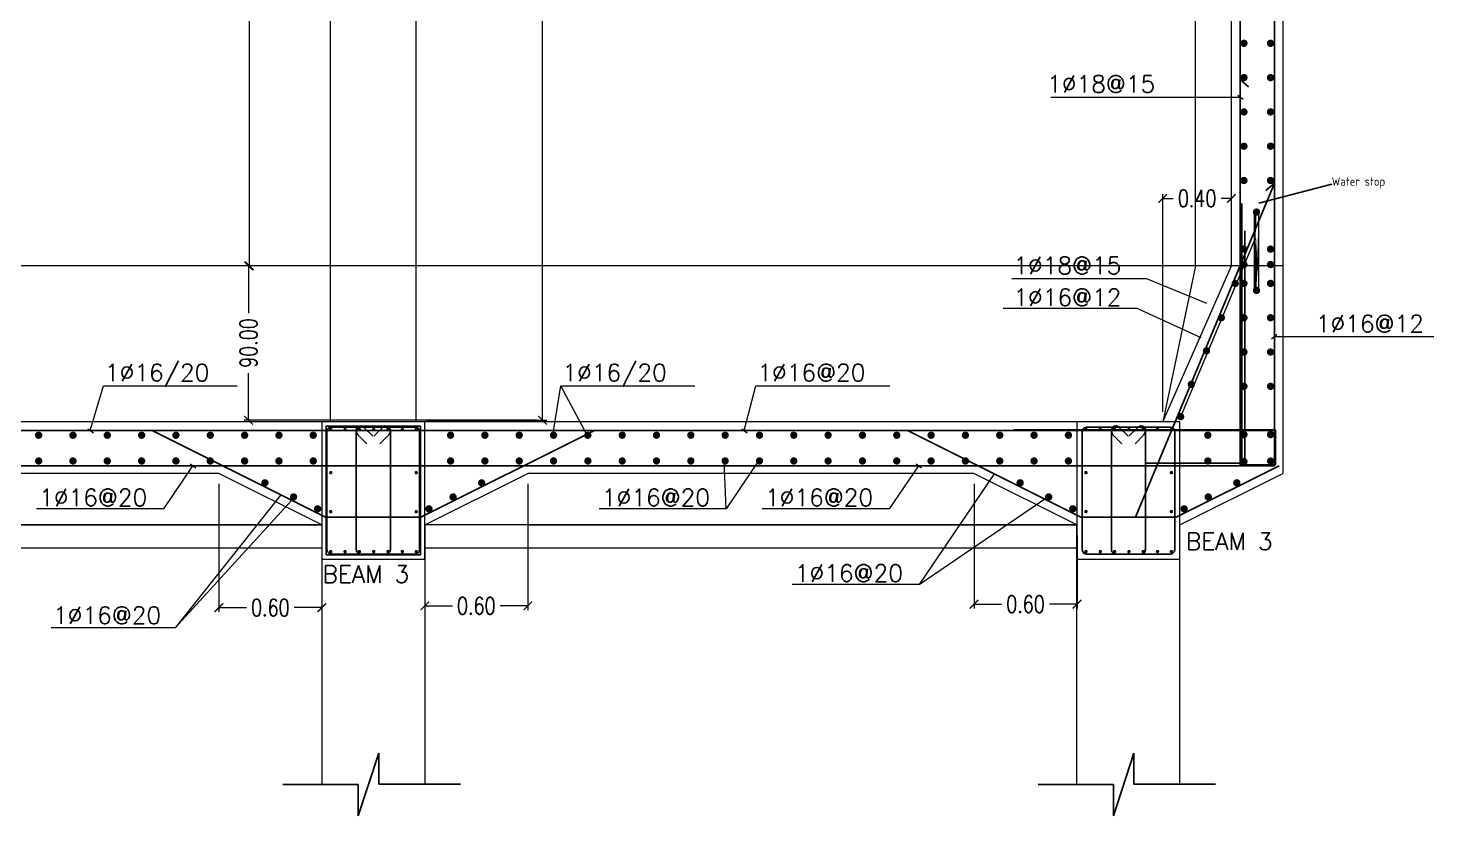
# Model space of a CAD drawing. Extents: x 166525 to 167198, y 178739 to 179747.
# Drawn here: x 166624.77 to 166641.15, y 179194.8 to 179203.98 of the extents above; entities that cross this region are included whole.
import ezdxf

# ---------------------------------------------------------------- set-up
doc = ezdxf.new("R2010")
doc.units = 0
doc.header["$MEASUREMENT"] = 0
doc.linetypes.add('AUSGEZOGEN', pattern=[0])
doc.linetypes.add('CENTER', pattern=[2, 1.25, -0.25, 0.25, -0.25])
doc.layers.get('0').update_dxf_attribs({"linetype": 'CONTINUOUS'})
doc.layers.get('DEFPOINTS').update_dxf_attribs({"linetype": 'CONTINUOUS'})
for name, color, linetype, lineweight in [('BEAM', 6, 'CONTINUOUS', 13), ('hah', 41, 'CONTINUOUS', 9), ('LINE', 8, 'CONTINUOUS', 9)]:
    doc.layers.add(name, color=color, linetype=linetype, lineweight=lineweight)
for name, color, linetype in [('BEAM-DIM', 4, 'CONTINUOUS'), ('BEAM-REIN', 2, 'CONTINUOUS'), ('EBENE0', 7, 'AUSGEZOGEN'), ('FRAM-REIN', 2, 'CONTINUOUS'), ('LAYER40', 7, 'AUSGEZOGEN'), ('REBARS', 2, 'CONTINUOUS'), ('TEXTE', 7, 'AUSGEZOGEN')]:
    doc.layers.add(name, color=color, linetype=linetype)
doc.styles.add('DIM', font='simplex.shx', dxfattribs={"width": 0.75})
doc.styles.add('ISO8', font='iso8')
doc.styles.add('ROMANS', font='romans.shx')
doc.dimstyles.new('MUTASIM', dxfattribs={"dimscale": 0.9995, "dimtxt": 0.2, "dimasz": 0.1, "dimexe": 0.05, "dimexo": 0.12, "dimgap": 0.05, "dimtad": 0, "dimzin": 0, "dimdsep": 46, "dimtxsty": 'DIM', "dimblk": 'ARCHTICK', "dimcen": 0.09, "dimclrd": 35, "dimclre": 33, "dimclrt": 256, "dimazin": 0, "dimtfac": 1, "dimtofl": 0, "dimtmove": 1, "dimatfit": 3, "dimfxl": 0.18, "dimtolj": 1, "dimtzin": 0, "dimlwd": 13, "dimlwe": 9, "dimarcsym": 0})

# ---------------------------------------------------------------- blocks, each defined once
blk = doc.blocks.new('_ARCHTICK')
at = {"color": 0, "linetype": 'ByBlock', "const_width": 0.15}
blk.add_lwpolyline([(-0.5, -0.5), (0.5, 0.5)], dxfattribs=at)
blk = doc.blocks.new('*D1008')
at = {"layer": 'BEAM', "color": 33, "lineweight": 9, "transparency": 16777216}
for p, q in [((166637.99, 179199.51), (166637.99, 179202.047)), ((166638.79, 179201.33), (166638.79, 179202.047))]:
    blk.add_line(p, q, dxfattribs=at)
at = {"layer": 'BEAM', "color": 35, "lineweight": 13, "transparency": 16777216}
for p, q in [((166637.99, 179201.997), (166638.111, 179201.997)), ((166638.79, 179201.997), (166638.668, 179201.997))]:
    blk.add_line(p, q, dxfattribs=at)
at = {"layer": 'DEFPOINTS', "color": 0, "transparency": 16777216}
for p in [(166638.79, 179201.997), (166638.79, 179201.21), (166637.99, 179199.39)]:
    blk.add_point(p, dxfattribs=at)
at = {"layer": 'BEAM', "color": 35, "lineweight": 13, "transparency": 16777216, "xscale": 0.09995000000000001, "yscale": 0.09995000000000001, "zscale": 0.09995000000000001, "rotation": 180}
blk.add_blockref('_ARCHTICK', (166637.99, 179201.997), dxfattribs=at)
at = {"layer": 'BEAM', "color": 35, "lineweight": 13, "transparency": 16777216, "xscale": 0.09995000000000001, "yscale": 0.09995000000000001, "zscale": 0.09995000000000001}
blk.add_blockref('_ARCHTICK', (166638.79, 179201.997), dxfattribs=at)
at = {"layer": 'BEAM', "transparency": 16777216, "insert": (166638.39, 179201.997), "char_height": 0.1999, "attachment_point": 5, "style": 'DIM'}
blk.add_mtext('\\A1;0.40', dxfattribs=at)
blk = doc.blocks.new('new block')
at = {"layer": 'FRAM-REIN', "const_width": 8.4}
blk.add_lwpolyline([(-3.4, 2.5, -1), (3.4, -2.5, -1)], format="xyb", close=True, dxfattribs=at)
blk = doc.blocks.new('*D1026')
at = {"layer": 'BEAM', "color": 33, "lineweight": 9, "transparency": 16777216}
for p, q in [((166626.99, 179198.67), (166626.99, 179197.175)), ((166628.19, 179198.07), (166628.19, 179197.175))]:
    blk.add_line(p, q, dxfattribs=at)
at = {"layer": 'BEAM', "color": 35, "lineweight": 13, "transparency": 16777216}
for p, q in [((166626.99, 179197.225), (166627.311, 179197.225)), ((166628.19, 179197.225), (166627.868, 179197.225))]:
    blk.add_line(p, q, dxfattribs=at)
at = {"layer": 'DEFPOINTS', "color": 0, "transparency": 16777216}
for p in [(166626.99, 179198.79), (166628.19, 179198.19), (166628.19, 179197.225)]:
    blk.add_point(p, dxfattribs=at)
at = {"layer": 'BEAM', "color": 35, "lineweight": 13, "transparency": 16777216, "xscale": 0.09995000000000001, "yscale": 0.09995000000000001, "zscale": 0.09995000000000001, "rotation": 180}
blk.add_blockref('_ARCHTICK', (166626.99, 179197.225), dxfattribs=at)
at = {"layer": 'BEAM', "color": 35, "lineweight": 13, "transparency": 16777216, "xscale": 0.09995000000000001, "yscale": 0.09995000000000001, "zscale": 0.09995000000000001}
blk.add_blockref('_ARCHTICK', (166628.19, 179197.225), dxfattribs=at)
at = {"layer": 'BEAM', "transparency": 16777216, "insert": (166627.59, 179197.225), "char_height": 0.1999, "attachment_point": 5, "style": 'DIM'}
blk.add_mtext('\\A1;0.60', dxfattribs=at)
blk = doc.blocks.new('*D1027')
at = {"layer": 'BEAM', "color": 33, "lineweight": 9, "transparency": 16777216}
for p, q in [((166630.59, 179198.67), (166630.59, 179197.197)), ((166629.39, 179197.802), (166629.39, 179197.197))]:
    blk.add_line(p, q, dxfattribs=at)
at = {"layer": 'BEAM', "color": 35, "lineweight": 13, "transparency": 16777216}
for p, q in [((166629.39, 179197.246), (166629.711, 179197.246)), ((166630.59, 179197.246), (166630.268, 179197.246))]:
    blk.add_line(p, q, dxfattribs=at)
at = {"layer": 'DEFPOINTS', "color": 0, "transparency": 16777216}
for p in [(166630.59, 179198.79), (166629.39, 179197.922), (166630.59, 179197.246)]:
    blk.add_point(p, dxfattribs=at)
at = {"layer": 'BEAM', "color": 35, "lineweight": 13, "transparency": 16777216, "xscale": 0.09995000000000001, "yscale": 0.09995000000000001, "zscale": 0.09995000000000001, "rotation": 180}
blk.add_blockref('_ARCHTICK', (166629.39, 179197.246), dxfattribs=at)
at = {"layer": 'BEAM', "color": 35, "lineweight": 13, "transparency": 16777216, "xscale": 0.09995000000000001, "yscale": 0.09995000000000001, "zscale": 0.09995000000000001}
blk.add_blockref('_ARCHTICK', (166630.59, 179197.246), dxfattribs=at)
at = {"layer": 'BEAM', "transparency": 16777216, "insert": (166629.99, 179197.246), "char_height": 0.1999, "attachment_point": 5, "style": 'DIM'}
blk.add_mtext('\\A1;0.60', dxfattribs=at)
blk = doc.blocks.new('*D1028')
at = {"layer": 'BEAM', "color": 33, "lineweight": 9, "transparency": 16777216}
for p, q in [((166635.79, 179198.67), (166635.79, 179197.215)), ((166636.99, 179198.07), (166636.99, 179197.215))]:
    blk.add_line(p, q, dxfattribs=at)
at = {"layer": 'BEAM', "color": 35, "lineweight": 13, "transparency": 16777216}
for p, q in [((166635.79, 179197.265), (166636.111, 179197.265)), ((166636.99, 179197.265), (166636.668, 179197.265))]:
    blk.add_line(p, q, dxfattribs=at)
at = {"layer": 'DEFPOINTS', "color": 0, "transparency": 16777216}
for p in [(166635.79, 179198.79), (166636.99, 179198.19), (166636.99, 179197.265)]:
    blk.add_point(p, dxfattribs=at)
at = {"layer": 'BEAM', "color": 35, "lineweight": 13, "transparency": 16777216, "xscale": 0.09995000000000001, "yscale": 0.09995000000000001, "zscale": 0.09995000000000001, "rotation": 180}
blk.add_blockref('_ARCHTICK', (166635.79, 179197.265), dxfattribs=at)
at = {"layer": 'BEAM', "color": 35, "lineweight": 13, "transparency": 16777216, "xscale": 0.09995000000000001, "yscale": 0.09995000000000001, "zscale": 0.09995000000000001}
blk.add_blockref('_ARCHTICK', (166636.99, 179197.265), dxfattribs=at)
at = {"layer": 'BEAM', "transparency": 16777216, "insert": (166636.39, 179197.265), "char_height": 0.1999, "attachment_point": 5, "style": 'DIM'}
blk.add_mtext('\\A1;0.60', dxfattribs=at)
blk = doc.blocks.new('*D1004')
at = {"layer": 'BEAM', "color": 33, "lineweight": 9, "transparency": 16777216}
for p, q in [((166628.17, 179210.91), (166627.297, 179210.91)), ((166628.17, 179201.21), (166627.297, 179201.21))]:
    blk.add_line(p, q, dxfattribs=at)
at = {"layer": 'BEAM', "color": 35, "lineweight": 13, "transparency": 16777216}
for p, q in [((166627.347, 179210.91), (166627.347, 179206.481)), ((166627.347, 179201.21), (166627.347, 179205.639))]:
    blk.add_line(p, q, dxfattribs=at)
at = {"layer": 'DEFPOINTS', "color": 0, "transparency": 16777216}
for p in [(166628.29, 179210.91), (166627.347, 179201.21), (166628.29, 179201.21)]:
    blk.add_point(p, dxfattribs=at)
at = {"layer": 'BEAM', "color": 35, "lineweight": 13, "transparency": 16777216, "xscale": 0.09995000000000001, "yscale": 0.09995000000000001, "zscale": 0.09995000000000001}
for p, rotation in [((166627.347, 179210.91), 90), ((166627.347, 179201.21), 270)]:
    blk.add_blockref('_ARCHTICK', p, dxfattribs=dict(at, rotation=rotation))
at = {"layer": 'BEAM', "transparency": 16777216, "insert": (166627.347, 179206.06), "char_height": 0.1999, "attachment_point": 5, "rotation": 90, "style": 'DIM'}
blk.add_mtext('\\A1;485.00', dxfattribs=at)
blk = doc.blocks.new('*D1005')
at = {"layer": 'BEAM', "color": 33, "lineweight": 9, "transparency": 16777216}
for p, q in [((166629.41, 179210.91), (166630.812, 179210.91)), ((166629.41, 179199.41), (166630.812, 179199.41))]:
    blk.add_line(p, q, dxfattribs=at)
at = {"layer": 'BEAM', "color": 35, "lineweight": 13, "transparency": 16777216}
for p, q in [((166630.762, 179210.91), (166630.762, 179205.581)), ((166630.762, 179199.41), (166630.762, 179204.739))]:
    blk.add_line(p, q, dxfattribs=at)
at = {"layer": 'DEFPOINTS', "color": 0, "transparency": 16777216}
for p in [(166629.29, 179210.91), (166629.29, 179199.41), (166630.762, 179199.41)]:
    blk.add_point(p, dxfattribs=at)
at = {"layer": 'BEAM', "color": 35, "lineweight": 13, "transparency": 16777216, "xscale": 0.09995000000000001, "yscale": 0.09995000000000001, "zscale": 0.09995000000000001}
for p, rotation in [((166630.762, 179210.91), 90), ((166630.762, 179199.41), 270)]:
    blk.add_blockref('_ARCHTICK', p, dxfattribs=dict(at, rotation=rotation))
at = {"layer": 'BEAM', "transparency": 16777216, "insert": (166630.762, 179205.16), "char_height": 0.1999, "attachment_point": 5, "rotation": 90, "style": 'DIM'}
blk.add_mtext('\\A1;575.00', dxfattribs=at)
blk = doc.blocks.new('*D1006')
at = {"layer": 'BEAM', "color": 33, "lineweight": 9, "transparency": 16777216}
for p, q in [((166628.05, 179201.21), (166627.286, 179201.21)), ((166630.692, 179199.41), (166627.286, 179199.41))]:
    blk.add_line(p, q, dxfattribs=at)
at = {"layer": 'BEAM', "color": 35, "lineweight": 13, "transparency": 16777216}
for p, q in [((166627.336, 179201.21), (166627.336, 179200.66)), ((166627.336, 179199.41), (166627.336, 179199.96))]:
    blk.add_line(p, q, dxfattribs=at)
at = {"layer": 'DEFPOINTS', "color": 0, "transparency": 16777216}
for p in [(166628.17, 179201.21), (166627.336, 179199.41), (166630.812, 179199.41)]:
    blk.add_point(p, dxfattribs=at)
at = {"layer": 'BEAM', "color": 35, "lineweight": 13, "transparency": 16777216, "xscale": 0.09995000000000001, "yscale": 0.09995000000000001, "zscale": 0.09995000000000001}
for p, rotation in [((166627.336, 179201.21), 90), ((166627.336, 179199.41), 270)]:
    blk.add_blockref('_ARCHTICK', p, dxfattribs=dict(at, rotation=rotation))
at = {"layer": 'BEAM', "transparency": 16777216, "insert": (166627.336, 179200.31), "char_height": 0.1999, "attachment_point": 5, "rotation": 90, "style": 'DIM'}
blk.add_mtext('\\A1;90.00', dxfattribs=at)

msp = doc.modelspace()

# ---------------------------------------------------------------- hatches: boundary and pattern name
h = msp.add_hatch(color=2)
edge = h.paths.add_edge_path()
edge.add_arc((166639.08191, 179201.83772), 0.04314, 0, 360)
h = msp.add_hatch(color=2)
edge = h.paths.add_edge_path()
edge.add_arc((166639.08191, 179200.92379), 0.04314, 0, 360)
at = {"layer": 'hah', "linetype": 'CENTER', "ltscale": 2}
h = msp.add_hatch(dxfattribs=at)
h.set_pattern_fill('PLASTI', color=2, scale=0.05, style=0)
h.set_pattern_definition([(7e-15, (166159.434884, 179497.260773), (0, 0.0125), []), (7e-15, (166159.434884, 179497.262336), (0, 0.0125), []), (7e-15, (166159.434884, 179497.263898), (0, 0.0125), []), (7e-15, (166159.434884, 179497.268586), (0, 0.0125), [])])
edge = h.paths.add_edge_path()
edge.add_line((166639.08129, 179201.86768), (166639.08129, 179201.80504))
edge.add_line((166639.11244, 179201.83989), (166639.04994, 179201.83989))
edge.add_line((166639.05812, 179200.93343), (166639.05812, 179201.83001))
edge.add_line((166639.10812, 179200.93343), (166639.10812, 179201.83001))
edge.add_line((166639.08129, 179200.95375), (166639.08129, 179200.89111))
edge.add_line((166639.11244, 179200.92596), (166639.04994, 179200.92596))

# ---------------------------------------------------------------- linework, layer by layer
at = {"layer": 'BEAM'}
for p, q in [((166639.38961, 179211.31027), (166639.38961, 179198.79027)), ((166628.28961, 179199.39027), (166628.28961, 179210.91027)), ((166629.28961, 179199.39027), (166629.28961, 179210.91027)), ((166638.36961, 179201.21023), (166638.36961, 179210.91027)), ((166638.78961, 179201.21023), (166638.78961, 179210.91027)), ((166637.98961, 179199.39027), (166638.78961, 179201.21023)), ((166628.28961, 179199.39027), (166619.38961, 179199.39027)), ((166638.18961, 179199.39027), (166629.28961, 179199.39027)), ((166626.98961, 179198.79027), (166621.78961, 179198.79027)), ((166628.18961, 179198.19027), (166626.98961, 179198.79027)), ((166629.38961, 179198.19027), (166630.58961, 179198.79027)), ((166635.78961, 179198.79027), (166630.58961, 179198.79027)), ((166636.98961, 179198.19027), (166635.78961, 179198.79027)), ((166638.18961, 179198.19027), (166639.38961, 179198.79027)), ((166628.18961, 179198.19027), (166620.58961, 179198.19027)), ((166628.18961, 179198.19027), (166628.18961, 179195.16207)), ((166629.38961, 179198.19027), (166629.38961, 179195.1645)), ((166636.98961, 179198.19027), (166629.38961, 179198.19027)), ((166636.98961, 179195.16207), (166636.98961, 179198.19027)), ((166638.18961, 179195.1645), (166638.18961, 179198.19027))]:
    msp.add_line(p, q, dxfattribs=at)
at = {"layer": 'BEAM', "color": 2, "linetype": 'Continuous'}
for p, q in [((166639.38961, 179201.21023), (166618.18961, 179201.21023)), ((166638.36961, 179201.21023), (166637.98961, 179199.39027)), ((166638.78961, 179201.21023), (166638.36961, 179201.21023))]:
    msp.add_line(p, q, dxfattribs=at)
at = {"layer": 'BEAM'}
for points in [[(166628.18961, 179197.79027), (166629.38961, 179197.79027), (166629.38961, 179199.39027), (166628.18961, 179199.39027)], [(166628.18961, 179197.79027), (166629.38961, 179197.79027), (166629.38961, 179199.39027), (166628.18961, 179199.39027)], [(166636.98961, 179197.79027), (166638.18961, 179197.79027), (166638.18961, 179199.39027), (166636.98961, 179199.39027)]]:
    msp.add_lwpolyline(points, close=True, dxfattribs=at)
for points in [[(166621.78961, 179198.19027), (166628.18961, 179198.19027)], [(166630.58961, 179198.19027), (166636.98961, 179198.19027)], [(166620.58961, 179197.9219), (166628.18961, 179197.9219)], [(166629.38961, 179197.9219), (166636.98961, 179197.9219)]]:
    msp.add_lwpolyline(points, dxfattribs=at)
at = {"layer": 'BEAM-REIN', "const_width": 0.019}
for points in [[(166628.28367, 179199.30188, 1), (166628.30467, 179199.30188, 1)], [(166628.45047, 179199.30188, 1), (166628.47147, 179199.30188, 1)], [(166628.61727, 179199.30188, 1), (166628.63827, 179199.30188, 1)], [(166628.78407, 179199.30188, 1), (166628.80507, 179199.30188, 1)], [(166628.95087, 179199.30188, 1), (166628.97187, 179199.30188, 1)], [(166629.11767, 179199.30188, 1), (166629.13867, 179199.30188, 1)], [(166629.27921, 179199.30188, 1), (166629.30021, 179199.30188, 1)], [(166637.08367, 179199.30188, 1), (166637.10467, 179199.30188, 1)], [(166637.25047, 179199.30188, 1), (166637.27147, 179199.30188, 1)], [(166637.41727, 179199.30188, 1), (166637.43827, 179199.30188, 1)], [(166637.58407, 179199.30188, 1), (166637.60507, 179199.30188, 1)], [(166637.75087, 179199.30188, 1), (166637.77187, 179199.30188, 1)], [(166637.91767, 179199.30188, 1), (166637.93867, 179199.30188, 1)], [(166638.07921, 179199.30188, 1), (166638.10021, 179199.30188, 1)], [(166628.28367, 179198.79883, 1), (166628.30467, 179198.79883, 1)], [(166629.27921, 179198.79883, 1), (166629.30021, 179198.79883, 1)], [(166637.08367, 179198.79883, 1), (166637.10467, 179198.79883, 1)], [(166638.07921, 179198.79883, 1), (166638.10021, 179198.79883, 1)], [(166628.28367, 179198.34462, 1), (166628.30467, 179198.34462, 1)], [(166629.27921, 179198.34462, 1), (166629.30021, 179198.34462, 1)], [(166637.08367, 179198.34462, 1), (166637.10467, 179198.34462, 1)], [(166638.07921, 179198.34462, 1), (166638.10021, 179198.34462, 1)], [(166628.28367, 179197.87868, 1), (166628.30467, 179197.87868, 1)], [(166628.45047, 179197.87868, 1), (166628.47147, 179197.87868, 1)], [(166628.61727, 179197.87868, 1), (166628.63827, 179197.87868, 1)], [(166628.78407, 179197.87868, 1), (166628.80507, 179197.87868, 1)], [(166628.95087, 179197.87868, 1), (166628.97187, 179197.87868, 1)], [(166629.11767, 179197.87868, 1), (166629.13867, 179197.87868, 1)], [(166629.27921, 179197.87868, 1), (166629.30021, 179197.87868, 1)], [(166637.08367, 179197.87868, 1), (166637.10467, 179197.87868, 1)], [(166637.25047, 179197.87868, 1), (166637.27147, 179197.87868, 1)], [(166637.41727, 179197.87868, 1), (166637.43827, 179197.87868, 1)], [(166637.58407, 179197.87868, 1), (166637.60507, 179197.87868, 1)], [(166637.75087, 179197.87868, 1), (166637.77187, 179197.87868, 1)], [(166637.91767, 179197.87868, 1), (166637.93867, 179197.87868, 1)], [(166638.07921, 179197.87868, 1), (166638.10021, 179197.87868, 1)]]:
    msp.add_lwpolyline(points, format="xyb", close=True, dxfattribs=at)
at = {"layer": 'EBENE0', "color": 2, "linetype": 'AUSGEZOGEN'}
msp.add_line((166634.59477, 179198.19027), (166635.39477, 179198.19027), dxfattribs=at)
at = {"layer": 'EBENE0', "color": 8, "linetype": 'AUSGEZOGEN'}
for p, q in [((166628.61488, 179194.79631), (166628.85284, 179195.52782)), ((166628.85284, 179195.52782), (166628.85284, 179195.1645)), ((166637.41488, 179194.79631), (166637.65284, 179195.52782)), ((166637.65284, 179195.52782), (166637.65284, 179195.1645)), ((166627.73624, 179195.16207), (166628.61488, 179195.16207)), ((166628.61488, 179195.16207), (166628.61488, 179194.79631)), ((166628.85284, 179195.1645), (166629.8047, 179195.1645)), ((166636.53624, 179195.16207), (166637.41488, 179195.16207)), ((166637.41488, 179195.16207), (166637.41488, 179194.79631)), ((166637.65284, 179195.1645), (166638.6047, 179195.1645))]:
    msp.add_line(p, q, dxfattribs=at)
at = {"layer": 'FRAM-REIN', "lineweight": 25}
for p, q in [((166638.88961, 179198.87971), (166638.88961, 179211.21027)), ((166639.28961, 179211.21027), (166639.28961, 179198.87971)), ((166638.98852, 179203.2989), (166638.88961, 179203.38438)), ((166637.67211, 179198.27971), (166639.28961, 179202.17395)), ((166639.28961, 179202.17528), (166639.19071, 179202.0898)), ((166638.91255, 179201.93654), (166638.91255, 179198.89053)), ((166638.94515, 179201.61834), (166638.94515, 179198.90855)), ((166639.28961, 179199.29027), (166618.28961, 179199.29027)), ((166629.34489, 179198.27971), (166631.36601, 179199.29027)), ((166639.30264, 179199.29814), (166636.25524, 179199.29814)), ((166639.30264, 179198.89053), (166639.30264, 179199.29814)), ((166618.28961, 179198.87971), (166639.28961, 179198.87971)), ((166638.94515, 179198.90855), (166637.79466, 179198.90855)), ((166638.14489, 179198.27971), (166639.34489, 179198.87971)), ((166638.91255, 179198.89053), (166639.30264, 179198.89053)), ((166628.23434, 179198.27971), (166629.34489, 179198.27971)), ((166628.23434, 179198.27971), (166629.34489, 179198.27971)), ((166637.03434, 179198.27971), (166638.14489, 179198.27971))]:
    msp.add_line(p, q, dxfattribs=at)
at = {"layer": 'FRAM-REIN'}
for p, q in [((166628.23434, 179198.27971), (166626.21322, 179199.29027)), ((166637.03434, 179198.27971), (166635.01322, 179199.29027))]:
    msp.add_line(p, q, dxfattribs=at)
at = {"layer": 'FRAM-REIN', "lineweight": 25}
msp.add_lwpolyline([(166628.23961, 179197.84027), (166629.33961, 179197.84027), (166629.33961, 179199.34027), (166628.23961, 179199.34027)], close=True, dxfattribs=at)
at = {"layer": 'hah', "color": 2, "linetype": 'CENTER', "ltscale": 2}
for p, q in [((166639.05812, 179200.93343), (166639.05812, 179201.83001)), ((166639.10812, 179200.93343), (166639.10812, 179201.83001))]:
    msp.add_line(p, q, dxfattribs=at)
at = {"layer": 'LAYER40', "color": 1, "linetype": 'AUSGEZOGEN'}
msp.add_line((166639.10871, 179201.94027), (166639.96089, 179202.16489), dxfattribs=at)
at = {"layer": 'LINE', "linetype": 'Continuous'}
for p, q in [((166636.68449, 179203.17817), (166638.88961, 179203.17817)), ((166638.86243, 179203.19925), (166638.92636, 179203.15239)), ((166639.06568, 179201.52853), (166638.19011, 179199.43147)), ((166636.23106, 179201.06195), (166637.79066, 179201.06195)), ((166638.5028, 179200.7718), (166637.79066, 179201.06195)), ((166636.12819, 179200.71813), (166637.68779, 179200.71813)), ((166637.68779, 179200.71813), (166638.43127, 179200.37689)), ((166639.31695, 179200.40861), (166639.25509, 179200.35382)), ((166641.14867, 179200.38273), (166639.28961, 179200.38273)), ((166625.4917, 179199.29027), (166625.6456, 179199.81261)), ((166625.6456, 179199.81261), (166627.2052, 179199.81261)), ((166630.88124, 179199.23527), (166630.97672, 179199.81261)), ((166630.97672, 179199.81261), (166632.53633, 179199.81261)), ((166631.28124, 179199.23527), (166630.97672, 179199.81261)), ((166633.10972, 179199.29027), (166633.24897, 179199.81261)), ((166633.24897, 179199.81261), (166634.80857, 179199.81261)), ((166625.46451, 179199.31135), (166625.52844, 179199.26449)), ((166633.08254, 179199.31135), (166633.14647, 179199.26449)), ((166626.68349, 179198.87971), (166626.34342, 179198.3781)), ((166626.65631, 179198.90079), (166626.72024, 179198.85394)), ((166632.90174, 179198.3781), (166632.87941, 179198.93517)), ((166633.27941, 179198.93517), (166632.90174, 179198.3781)), ((166635.14224, 179198.87971), (166634.80217, 179198.3781)), ((166635.11506, 179198.90079), (166635.17899, 179198.85394)), ((166636.02378, 179198.78499), (166635.14995, 179197.49608)), ((166627.71156, 179198.5411), (166626.48157, 179196.98765)), ((166627.88077, 179198.52033), (166626.48157, 179196.98765)), ((166635.14995, 179197.49608), (166636.63932, 179198.51084)), ((166626.34342, 179198.3781), (166624.86392, 179198.3781)), ((166632.90174, 179198.3781), (166631.42224, 179198.3781)), ((166634.80217, 179198.3781), (166633.32267, 179198.3781)), ((166635.14995, 179197.49608), (166633.67045, 179197.49608)), ((166626.48157, 179196.98765), (166625.0349, 179196.98765))]:
    msp.add_line(p, q, dxfattribs=at)
at = {"layer": 'REBARS'}
for points in [[(166628.79442, 179199.22251, 0), (166628.90219, 179199.33027, 0), (166628.92819, 179199.34418, 0), (166628.95754, 179199.34129, 0), (166628.98034, 179199.32258, 0), (166628.9889, 179199.29435, 0), (166628.9889, 179197.90107, 0), (166628.9821, 179197.87567, 0), (166628.9635, 179197.85708, 0), (166628.9381, 179197.85027, 0), (166628.30041, 179197.85027, 0), (166628.27501, 179197.85708, 0), (166628.25642, 179197.87567, 0), (166628.24961, 179197.90107, 0), (166628.24961, 179199.27947, 0), (166628.25642, 179199.30487, 0), (166628.27501, 179199.32346, 0), (166628.30041, 179199.33027, 0), (166628.9381, 179199.33027, 0), (166628.97402, 179199.31539, 0), (166628.9889, 179199.27947, 0), (166628.97402, 179199.24355, 0), (166628.86626, 179199.13579, 0)], [(166628.7848, 179199.22251, 0), (166628.67704, 179199.33027, 0), (166628.65104, 179199.34418, 0), (166628.62169, 179199.34129, 0), (166628.59889, 179199.32258, 0), (166628.59033, 179199.29435, 0), (166628.59033, 179197.90107, 0), (166628.59713, 179197.87567, 0), (166628.61573, 179197.85708, 0), (166628.64113, 179197.85027, 0), (166629.27881, 179197.85027, 0), (166629.30421, 179197.85708, 0), (166629.32281, 179197.87567, 0), (166629.32961, 179197.90107, 0), (166629.32961, 179199.27947, 0), (166629.32281, 179199.30487, 0), (166629.30421, 179199.32346, 0), (166629.27881, 179199.33027, 0), (166628.64113, 179199.33027, 0), (166628.6052, 179199.31539, 0), (166628.59033, 179199.27947, 0), (166628.6052, 179199.24355, 0), (166628.71297, 179199.13579, 0)], [(166637.59442, 179199.22251, 0), (166637.70219, 179199.33027, 0), (166637.72819, 179199.34418, 0), (166637.75754, 179199.34129, 0), (166637.78034, 179199.32258, 0), (166637.7889, 179199.29435, 0), (166637.7889, 179197.90107, 0), (166637.7821, 179197.87567, 0), (166637.7635, 179197.85708, 0), (166637.7381, 179197.85027, 0), (166637.10041, 179197.85027, 0), (166637.07501, 179197.85708, 0), (166637.05642, 179197.87567, 0), (166637.04961, 179197.90107, 0), (166637.04961, 179199.27947, 0), (166637.05642, 179199.30487, 0), (166637.07501, 179199.32346, 0), (166637.10041, 179199.33027, 0), (166637.7381, 179199.33027, 0), (166637.77402, 179199.31539, 0), (166637.7889, 179199.27947, 0), (166637.77402, 179199.24355, 0), (166637.66626, 179199.13579, 0)], [(166637.5848, 179199.22251, 0), (166637.47704, 179199.33027, 0), (166637.45104, 179199.34418, 0), (166637.42169, 179199.34129, 0), (166637.39889, 179199.32258, 0), (166637.39033, 179199.29435, 0), (166637.39033, 179197.90107, 0), (166637.39713, 179197.87567, 0), (166637.41573, 179197.85708, 0), (166637.44113, 179197.85027, 0), (166638.07881, 179197.85027, 0), (166638.10421, 179197.85708, 0), (166638.12281, 179197.87567, 0), (166638.12961, 179197.90107, 0), (166638.12961, 179199.27947, 0), (166638.12281, 179199.30487, 0), (166638.10421, 179199.32346, 0), (166638.07881, 179199.33027, 0), (166637.44113, 179199.33027, 0), (166637.4052, 179199.31539, 0), (166637.39033, 179199.27947, 0), (166637.4052, 179199.24355, 0), (166637.51297, 179199.13579, 0)]]:
    msp.add_polyline3d(points, dxfattribs=at)

# ---------------------------------------------------------------- block references
at = {"layer": 'BEAM'}
for p, xscale, yscale, zscale, rotation in [((166638.93517, 179203.80547), -0.005062500007562916, 0.005062499985797331, 0.005062500829808414, 167.0997860701086), ((166639.24521, 179203.80547), -0.005062500007562916, 0.005062499985797331, 0.005062500829808414, 167.0997860701086), ((166638.93517, 179203.40547), -0.005062500007562916, 0.005062499985797331, 0.005062500829808414, 167.0997860701086), ((166639.24521, 179203.40547), -0.005062500007562916, 0.005062499985797331, 0.005062500829808414, 167.0997860701086), ((166638.93517, 179203.00547), -0.005062500007562916, 0.005062499985797331, 0.005062500829808414, 167.0997860701086), ((166639.24521, 179203.00547), -0.005062500007562916, 0.005062499985797331, 0.005062500829808414, 167.0997860701086), ((166638.93517, 179202.60547), -0.005062500007562916, 0.005062499985797331, 0.005062500829808414, 167.0997860701086), ((166639.24521, 179202.60547), -0.005062500007562916, 0.005062499985797331, 0.005062500829808414, 167.0997860701086), ((166638.93517, 179202.20547), -0.005062500007562916, 0.005062499985797331, 0.005062500829808414, 167.0997860701086), ((166639.24521, 179202.20547), -0.005062500007562916, 0.005062499985797331, 0.005062500829808414, 167.0997860701086), ((166638.93517, 179201.40547), -0.005062500007562916, 0.005062499985797331, 0.005062500829808414, 167.0997860701086), ((166639.24521, 179201.40547), -0.005062500007562916, 0.005062499985797331, 0.005062500829808414, 167.0997860701086), ((166638.93517, 179201.22543), -0.005062500007562916, 0.005062499985797331, 0.005062500829808414, 167.0997860701086), ((166639.24521, 179201.22543), -0.005062500007562916, 0.005062499985797331, 0.005062500829808414, 167.0997860701086), ((166638.83327, 179201.00539), 0.005062500007562916, 0.005062500007562916, 0.005062500007562916, 192.9002139298915), ((166638.93517, 179201.00547), -0.005062500007562916, 0.005062499985797331, 0.005062500829808414, 167.0997860701086), ((166639.24521, 179201.00547), -0.005062500007562916, 0.005062499985797331, 0.005062500829808414, 167.0997860701086), ((166638.67143, 179200.60518), 0.005062500007562916, 0.005062500007562916, 0.005062500007562916, 192.9002139298915), ((166638.93517, 179200.60547), -0.005062500007562916, 0.005062499985797331, 0.005062500829808414, 167.0997860701086), ((166639.24521, 179200.60547), -0.005062500007562916, 0.005062499985797331, 0.005062500829808414, 167.0997860701086), ((166638.49879, 179200.22029), 0.005062500007562916, 0.005062500007562916, 0.005062500007562916, 192.9002139298915), ((166638.93517, 179200.20547), -0.005062500007562916, 0.005062499985797331, 0.005062500829808414, 167.0997860701086), ((166639.24521, 179200.20547), -0.005062500007562916, 0.005062499985797331, 0.005062500829808414, 167.0997860701086), ((166638.32275, 179199.82916), 0.005062500007562916, 0.005062500007562916, 0.005062500007562916, 192.9002139298915), ((166638.93517, 179199.80547), -0.005062500007562916, 0.005062499985797331, 0.005062500829808414, 167.0997860701086), ((166639.24521, 179199.80547), -0.005062500007562916, 0.005062499985797331, 0.005062500829808414, 167.0997860701086), ((166638.19691, 179199.45162), 0.005062500007562916, 0.005062500007562916, 0.005062500007562916, 192.9002139298915), ((166624.88988, 179199.23527), -0.005062500007562916, 0.005062499985797331, 0.005062500829808414, 167.0997860701086), ((166625.28988, 179199.23527), -0.005062500007562916, 0.005062499985797331, 0.005062500829808414, 167.0997860701086), ((166625.68988, 179199.23527), -0.005062500007562916, 0.005062499985797331, 0.005062500829808414, 167.0997860701086), ((166626.08988, 179199.23527), -0.005062500007562916, 0.005062499985797331, 0.005062500829808414, 167.0997860701086), ((166626.48988, 179199.23527), -0.005062500007562916, 0.005062499985797331, 0.005062500829808414, 167.0997860701086), ((166626.88988, 179199.23527), -0.005062500007562916, 0.005062499985797331, 0.005062500829808414, 167.0997860701086), ((166627.28988, 179199.23527), -0.005062500007562916, 0.005062499985797331, 0.005062500829808414, 167.0997860701086), ((166627.68988, 179199.23527), -0.005062500007562916, 0.005062499985797331, 0.005062500829808414, 167.0997860701086), ((166628.08988, 179199.23527), -0.005062500007562916, 0.005062499985797331, 0.005062500829808414, 167.0997860701086), ((166629.68988, 179199.23527), -0.005062500007562916, 0.005062499985797331, 0.005062500829808414, 167.0997860701086), ((166630.08988, 179199.23527), -0.005062500007562916, 0.005062499985797331, 0.005062500829808414, 167.0997860701086), ((166630.48988, 179199.23527), -0.005062500007562916, 0.005062499985797331, 0.005062500829808414, 167.0997860701086), ((166630.88988, 179199.23527), -0.005062500007562916, 0.005062499985797331, 0.005062500829808414, 167.0997860701086), ((166631.28988, 179199.23527), -0.005062500007562916, 0.005062499985797331, 0.005062500829808414, 167.0997860701086), ((166631.68988, 179199.23527), -0.005062500007562916, 0.005062499985797331, 0.005062500829808414, 167.0997860701086), ((166632.08988, 179199.23527), -0.005062500007562916, 0.005062499985797331, 0.005062500829808414, 167.0997860701086), ((166632.48988, 179199.23527), -0.005062500007562916, 0.005062499985797331, 0.005062500829808414, 167.0997860701086), ((166632.88988, 179199.23527), -0.005062500007562916, 0.005062499985797331, 0.005062500829808414, 167.0997860701086), ((166633.28988, 179199.23527), -0.005062500007562916, 0.005062499985797331, 0.005062500829808414, 167.0997860701086), ((166633.68988, 179199.23527), -0.005062500007562916, 0.005062499985797331, 0.005062500829808414, 167.0997860701086), ((166634.08988, 179199.23527), -0.005062500007562916, 0.005062499985797331, 0.005062500829808414, 167.0997860701086), ((166634.48988, 179199.23527), -0.005062500007562916, 0.005062499985797331, 0.005062500829808414, 167.0997860701086), ((166634.88988, 179199.23527), -0.005062500007562916, 0.005062499985797331, 0.005062500829808414, 167.0997860701086), ((166635.28988, 179199.23527), -0.005062500007562916, 0.005062499985797331, 0.005062500829808414, 167.0997860701086), ((166635.68988, 179199.23527), -0.005062500007562916, 0.005062499985797331, 0.005062500829808414, 167.0997860701086), ((166636.08988, 179199.23527), -0.005062500007562916, 0.005062499985797331, 0.005062500829808414, 167.0997860701086), ((166636.48988, 179199.23527), -0.005062500007562916, 0.005062499985797331, 0.005062500829808414, 167.0997860701086), ((166636.88988, 179199.23527), -0.005062500007562916, 0.005062499985797331, 0.005062500829808414, 167.0997860701086), ((166638.51446, 179199.23527), -0.005062500007562916, 0.005062499985797331, 0.005062500829808414, 167.0997860701086), ((166638.93517, 179199.24286), -0.005062500007562916, 0.005062499985797331, 0.005062500829808414, 167.0997860701086), ((166624.88988, 179198.93517), -0.005062500007562916, 0.005062499985797331, 0.005062500829808414, 167.0997860701086), ((166625.28988, 179198.93517), -0.005062500007562916, 0.005062499985797331, 0.005062500829808414, 167.0997860701086), ((166625.68988, 179198.93517), -0.005062500007562916, 0.005062499985797331, 0.005062500829808414, 167.0997860701086), ((166626.08988, 179198.93517), -0.005062500007562916, 0.005062499985797331, 0.005062500829808414, 167.0997860701086), ((166626.48988, 179198.93517), -0.005062500007562916, 0.005062499985797331, 0.005062500829808414, 167.0997860701086), ((166626.88988, 179198.93517), -0.005062500007562916, 0.005062499985797331, 0.005062500829808414, 167.0997860701086), ((166627.28988, 179198.93517), -0.005062500007562916, 0.005062499985797331, 0.005062500829808414, 167.0997860701086), ((166627.68988, 179198.93517), -0.005062500007562916, 0.005062499985797331, 0.005062500829808414, 167.0997860701086), ((166628.08988, 179198.93517), -0.005062500007562916, 0.005062499985797331, 0.005062500829808414, 167.0997860701086), ((166629.68988, 179198.93517), -0.005062500007562916, 0.005062499985797331, 0.005062500829808414, 167.0997860701086), ((166630.08988, 179198.93517), -0.005062500007562916, 0.005062499985797331, 0.005062500829808414, 167.0997860701086), ((166630.48988, 179198.93517), -0.005062500007562916, 0.005062499985797331, 0.005062500829808414, 167.0997860701086), ((166630.88988, 179198.93517), -0.005062500007562916, 0.005062499985797331, 0.005062500829808414, 167.0997860701086), ((166631.28988, 179198.93517), -0.005062500007562916, 0.005062499985797331, 0.005062500829808414, 167.0997860701086), ((166631.68988, 179198.93517), -0.005062500007562916, 0.005062499985797331, 0.005062500829808414, 167.0997860701086), ((166632.08988, 179198.93517), -0.005062500007562916, 0.005062499985797331, 0.005062500829808414, 167.0997860701086), ((166632.48988, 179198.93517), -0.005062500007562916, 0.005062499985797331, 0.005062500829808414, 167.0997860701086), ((166632.88988, 179198.93517), -0.005062500007562916, 0.005062499985797331, 0.005062500829808414, 167.0997860701086), ((166633.28988, 179198.93517), -0.005062500007562916, 0.005062499985797331, 0.005062500829808414, 167.0997860701086), ((166633.68988, 179198.93517), -0.005062500007562916, 0.005062499985797331, 0.005062500829808414, 167.0997860701086), ((166634.08988, 179198.93517), -0.005062500007562916, 0.005062499985797331, 0.005062500829808414, 167.0997860701086), ((166634.48988, 179198.93517), -0.005062500007562916, 0.005062499985797331, 0.005062500829808414, 167.0997860701086), ((166634.88988, 179198.93517), -0.005062500007562916, 0.005062499985797331, 0.005062500829808414, 167.0997860701086), ((166635.28988, 179198.93517), -0.005062500007562916, 0.005062499985797331, 0.005062500829808414, 167.0997860701086), ((166635.68988, 179198.93517), -0.005062500007562916, 0.005062499985797331, 0.005062500829808414, 167.0997860701086), ((166636.08988, 179198.93517), -0.005062500007562916, 0.005062499985797331, 0.005062500829808414, 167.0997860701086), ((166636.48988, 179198.93517), -0.005062500007562916, 0.005062499985797331, 0.005062500829808414, 167.0997860701086), ((166636.88988, 179198.93517), -0.005062500007562916, 0.005062499985797331, 0.005062500829808414, 167.0997860701086), ((166638.51446, 179198.93517), -0.005062500007562916, 0.005062499985797331, 0.005062500829808414, 167.0997860701086), ((166638.93517, 179198.92797), -0.005062500007562916, 0.005062499985797331, 0.005062500829808414, 167.0997860701086), ((166639.24654, 179198.9333), -0.005062500007562916, 0.005062499985797331, 0.005062500829808414, 167.0997860701086), ((166627.52721, 179198.68042), 0.005062500007562916, 0.005062500007562916, 0.005062500007562916, 192.9002139298915), ((166630.05202, 179198.68042), -0.005062500007562916, 0.005062499985797331, 0.005062500829808414, 167.0997860701086), ((166636.32721, 179198.68042), 0.005062500007562916, 0.005062500007562916, 0.005062500007562916, 192.9002139298915), ((166638.85202, 179198.68042), -0.005062500007562916, 0.005062499985797331, 0.005062500829808414, 167.0997860701086), ((166627.86004, 179198.51559), 0.005062500007562916, 0.005062500007562916, 0.005062500007562916, 192.9002139298915), ((166629.71919, 179198.51559), -0.005062500007562916, 0.005062499985797331, 0.005062500829808414, 167.0997860701086), ((166636.66004, 179198.51559), 0.005062500007562916, 0.005062500007562916, 0.005062500007562916, 192.9002139298915), ((166638.51919, 179198.51559), -0.005062500007562916, 0.005062499985797331, 0.005062500829808414, 167.0997860701086), ((166628.14081, 179198.37699), 0.005062500007562916, 0.005062500007562916, 0.005062500007562916, 192.9002139298915), ((166629.43842, 179198.37699), -0.005062500007562916, 0.005062499985797331, 0.005062500829808414, 167.0997860701086), ((166636.94081, 179198.37699), 0.005062500007562916, 0.005062500007562916, 0.005062500007562916, 192.9002139298915), ((166638.23842, 179198.37699), -0.005062500007562916, 0.005062499985797331, 0.005062500829808414, 167.0997860701086)]:
    msp.add_blockref('new block', p, dxfattribs=dict(at, xscale=xscale, yscale=yscale, zscale=zscale, rotation=rotation))
at = {"layer": 'FRAM-REIN', "lineweight": 25, "xscale": -0.005062500007562916, "yscale": 0.005062499985797331, "zscale": 0.005062500829808414, "rotation": 167.0997860701086}
msp.add_blockref('new block', (166639.24521, 179199.24286), dxfattribs=at)

# ---------------------------------------------------------------- texts
at = {"layer": 'BEAM-DIM', "style": 'ROMANS'}
for s, p in [('1%%C18@15', (166636.64142, 179203.23122)), ('1%%C18@15', (166636.24709, 179201.11501)), ('1%%C16@12', (166636.24709, 179200.74333)), ('1%%C16@12', (166639.77269, 179200.43578)), ('1%%C16/20', (166625.66163, 179199.86566)), ('1%%C16/20', (166630.99275, 179199.86566)), ('1%%C16@20', (166633.265, 179199.86566)), ('1%%C16@20', (166624.89514, 179198.40861)), ('1%%C16@20', (166631.45346, 179198.40861)), ('1%%C16@20', (166633.35389, 179198.40861)), ('BEAM 3', (166638.25747, 179197.89734)), ('BEAM 3', (166628.19727, 179197.51535)), ('1%%C16@20', (166633.70167, 179197.52659)), ('1%%C16@20', (166625.05742, 179197.036))]:
    msp.add_text(s, height=0.2, dxfattribs=at).set_placement(p)
at = {"layer": 'TEXTE', "color": 1, "style": 'ISO8'}
msp.add_text('Water stop', height=0.1, dxfattribs=at).set_placement((166639.958, 179202.14467))

# ---------------------------------------------------------------- dimensions: what is measured, and where the dimension line sits
at = {"layer": 'BEAM'}
for base, p1, p2, picture, middle in [((166627.34658, 179201.21023), (166628.28961, 179210.91027), (166628.28961, 179201.21023), '*D1004', (166627.34658, 179206.06025)), ((166630.76177, 179199.41027), (166629.28961, 179210.91027), (166629.28961, 179199.41027), '*D1005', (166630.76177, 179205.16027)), ((166627.33572, 179199.41027), (166628.16967, 179201.21023), (166630.81175, 179199.41027), '*D1006', (166627.33572, 179200.31025))]:
    dim = msp.add_linear_dim(base=base, p1=p1, p2=p2, angle=90, dimstyle='MUTASIM', override={"dimlfac": 50}, dxfattribs=at)
    dim.commit()
    dim.dimension.update_dxf_attribs({"geometry": picture, "text_midpoint": middle})
for base, p1, p2, text, picture, middle in [((166638.78961, 179201.99746), (166637.98961, 179199.39027), (166638.78961, 179201.21023), '0.40', '*D1008', (166638.38961, 179201.99746)), ((166628.18961, 179197.22547), (166626.98961, 179198.79027), (166628.18961, 179198.19027), '0.60', '*D1026', (166627.58961, 179197.22547)), ((166630.58961, 179197.2465), (166629.38961, 179197.9219), (166630.58961, 179198.79027), '0.60', '*D1027', (166629.98961, 179197.2465)), ((166636.98961, 179197.26487), (166635.78961, 179198.79027), (166636.98961, 179198.19027), '0.60', '*D1028', (166636.38961, 179197.26487))]:
    dim = msp.add_linear_dim(base=base, p1=p1, p2=p2, text=text, dimstyle='MUTASIM', override={"dimlfac": 50}, dxfattribs=at)
    dim.commit()
    dim.dimension.update_dxf_attribs({"geometry": picture, "text_midpoint": middle})

doc.saveas('drawing.dxf')
